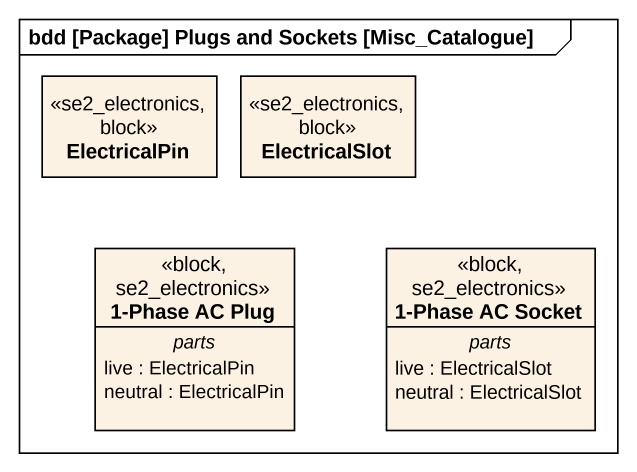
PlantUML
@startuml
mainframe bdd [Package] Plugs and Sockets [Misc_Catalogue]
hide circle
hide empty members
class ElectricalPin <<se2_electronics, block>>
class ElectricalSlot <<se2_electronics, block>>
class "1-Phase AC Plug" as c1_Phase_AC_Plug <<block, se2_electronics>> {
  -- parts --
  live : ElectricalPin
  neutral : ElectricalPin
}
class "1-Phase AC Socket" as c1_Phase_AC_Socket <<block, se2_electronics>> {
  -- parts --
  live : ElectricalSlot
  neutral : ElectricalSlot
}
@enduml
